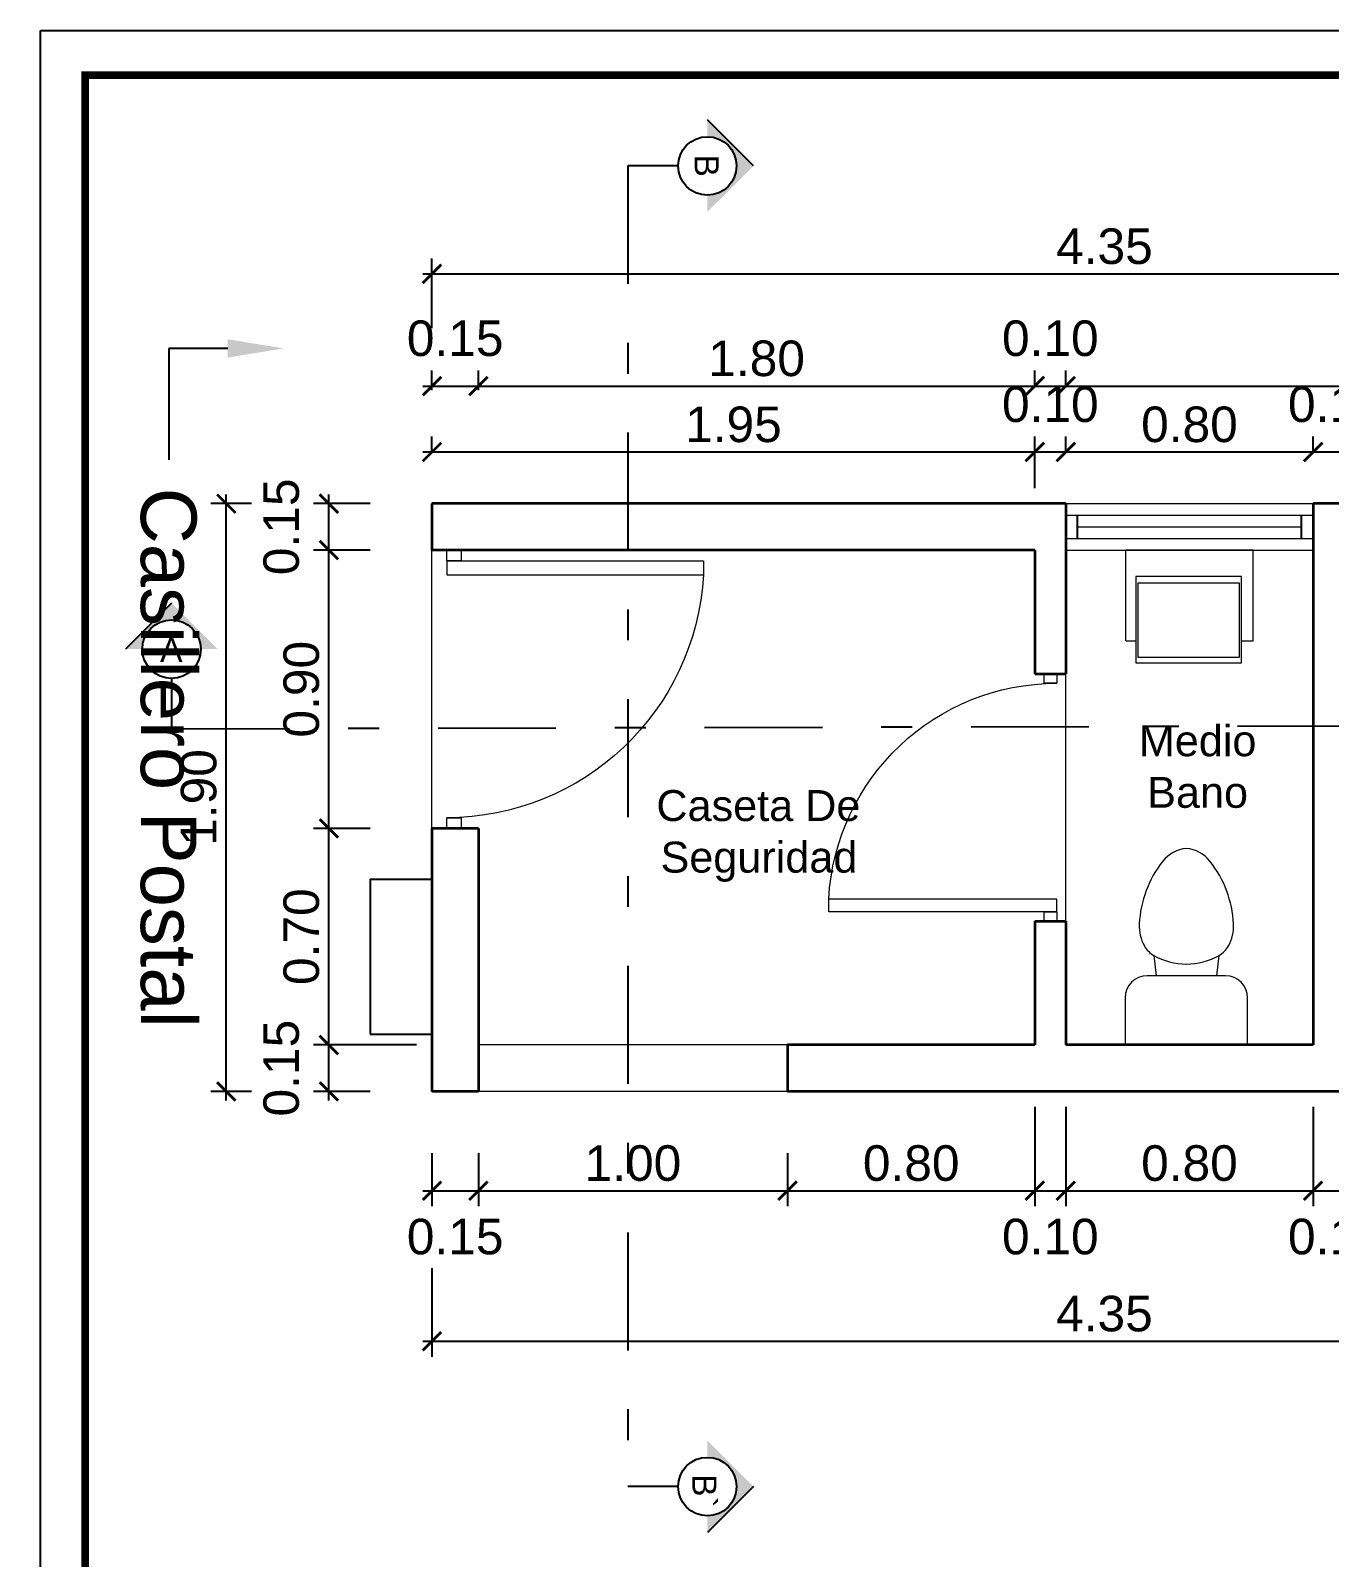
# Model space of a CAD drawing. Header units: feet. Extents: x -417 to 46, y -646 to -218.
# Drawn here: x -112.005 to -107.803, y -636.702 to -631.766 of the extents above; entities that cross this region are included whole.
import ezdxf
from ezdxf import colors
from ezdxf.entities.mleader import LeaderData, LeaderLine
from ezdxf.math import Vec2, Vec3

# ---------------------------------------------------------------- set-up
doc = ezdxf.new("R2010")
doc.units = ezdxf.units.FT
doc.header["$MEASUREMENT"] = 0
doc.linetypes.add('DASHDOT', pattern=[25.4, 12.7, -6.35, 0, -6.35])
for name, color, linetype, lineweight in [('A-DOOR', 8, 'Continuous', 9), ('A-WALL', 4, 'Continuous', 25), ('DIM-COTAS', 1, 'Continuous', 5), ('I-FURN', 2, 'Continuous', 0), ('MB', 2, 'Continuous', 20), ('P-SANR-FIXT', 2, 'Continuous', 9), ('pisos', 8, 'Continuous', 9), ('TXT', 2, 'Continuous', 9)]:
    doc.layers.add(name, color=color, linetype=linetype, lineweight=lineweight)
for name, color, linetype in [('ACCESORIOS', 3, 'Continuous'), ('DIM', 10, 'Continuous'), ('GRDUTIY', 5, 'Continuous'), ('MARCO', 7, 'Continuous'), ('PERT-VENT', 2, 'Continuous'), ('TEXXT', 8, 'Continuous')]:
    doc.layers.add(name, color=color, linetype=linetype)
doc.styles.add('DAMIAN', font='arial.ttf', dxfattribs={"height": 0.12})
doc.styles.get("Standard").update_dxf_attribs({"font": 'arial.ttf', "height": 0.115})
doc.dimstyles.new('KEILY', dxfattribs={"dimtxt": 0.115, "dimasz": 0.06, "dimexe": 0.05, "dimexo": 0.2, "dimgap": 0.03, "dimtad": 1, "dimzin": 1, "dimdsep": 46, "dimtxsty": 'Standard', "dimblk": 'ARCHTICK', "dimcen": 2.5, "dimdle": 0.03, "dimclrd": 256, "dimclre": 256, "dimclrt": 7, "dimadec": 0, "dimazin": 0, "dimtfac": 1, "dimtmove": 2, "dimatfit": 3, "dimfxl": 0.2, "dimfxlon": 1, "dimtolj": 1, "dimtzin": 1, "dimarcsym": 0})

# ---------------------------------------------------------------- blocks, each defined once
blk = doc.blocks.new('bath_sink_6127 - bath_sink_6127-V2-Nivel 1')
at = {"layer": 'I-FURN'}
for p, q in [((0.2933, 0.2974), (-0.1268, 0.2974)), ((-0.1268, 0.2974), (-0.1268, -0.29)), ((0.2933, 0.2442), (0.2933, 0.2974)), ((0.3949, 0.2442), (-0.0052, 0.2442)), ((-0.0052, 0.2442), (-0.0052, -0.2448)), ((0.0254, -0.2336), (0.0254, 0.233)), ((0.0254, 0.233), (0.3695, 0.233)), ((0.3695, 0.233), (0.3695, -0.2336)), ((0.3949, -0.2448), (0.3949, 0.2442)), ((-0.0052, -0.2448), (0.3949, -0.2448)), ((0.3695, -0.2336), (0.0254, -0.2336)), ((0.2933, -0.29), (0.2933, -0.2448)), ((0.2933, -0.29), (-0.1268, -0.29))]:
    blk.add_line(p, q, dxfattribs=at)
blk = doc.blocks.new('Toilet_-_Tank_-_3D_4840 - 17_ High_ Seat Not Visible-536545-Nivel 1')
at = {"layer": 'P-SANR-FIXT'}
for p, q in [((0.2476, 0.4889), (-0.2476, 0.4889)), ((-0.2476, 0.4889), (-0.2476, 0.2984)), ((0.2476, 0.2984), (0.2476, 0.4889)), ((-0.1587, 0.2096), (-0.1228, 0.2096)), ((-0.1228, 0.2096), (-0.1323, 0.127)), ((-0.1228, 0.2096), (0.1228, 0.2096)), ((0.1323, 0.127), (0.1228, 0.2096)), ((0.1228, 0.2096), (0.1588, 0.2096))]:
    blk.add_line(p, q, dxfattribs=at)
for centre, radius, start, end in [((-0.1587, 0.2984), 0.0889, 180, 270), ((0.1588, 0.2984), 0.0889, 270, 360), ((-0.0827, 0.0408), 0.0995, 119.89806, 151.05961), ((0.0005, -0.104), 0.2664, 90.10194, 119.89806), ((-0.0005, -0.104), 0.2664, 60.10194, 89.89806), ((0.0827, 0.0408), 0.0995, 28.94039, 60.10194), ((-0.0233, 0.0079), 0.1674, 151.05961, 182.70905), ((0.0233, 0.0079), 0.1674, 357.29095, 28.94039), ((0.2505, 0.0209), 0.4415, 182.70905, 218.50584), ((-0.2505, 0.0209), 0.4415, 321.49416, 357.29095), ((0.0113, -0.1694), 0.1359, 218.50584, 265.21903), ((-0.0113, -0.1694), 0.1359, 274.78097, 321.49416)]:
    blk.add_arc(centre, radius, start, end, dxfattribs=at)
blk = doc.blocks.new('A$C1B2B4060')
at = {"layer": 'PERT-VENT', "lineweight": 15}
for p, q in [((0, 0.15), (0.8, 0.15)), ((0, 0.1125), (0.8, 0.1125)), ((0.0375, 0.075), (0.7625, 0.075)), ((0, 0.0375), (0.8, 0.0375)), ((0, 0), (0.8, 0))]:
    blk.add_line(p, q, dxfattribs=at)
at = {"layer": 'PERT-VENT'}
for p, q in [((0.0375, 0.0375), (0.0375, 0.1125)), ((0.7625, 0.0375), (0.7625, 0.1125))]:
    blk.add_line(p, q, dxfattribs=at)
blk = doc.blocks.new('A$C42526EE7')
at = {"layer": 'A-DOOR', "lineweight": 18}
for p, q in [((0.9031, 0.9158, 224.5603), (0.9031, 1.8302, 224.5603)), ((0.9539, 1.8302, 224.5603), (0.9031, 1.8302, 224.5603)), ((0.9539, 0.9158, 224.5603), (0.9539, 1.8302, 224.5603)), ((0.0381, 0.9666, 224.5603), (0, 0.9666, 224.5603)), ((0, 0.9666, 224.5603), (0, 0.9158, 224.5603)), ((0.0381, 0.9158, 224.5603), (0.0381, 0.9666, 224.5603)), ((0.992, 0.9666, 224.5603), (0.9539, 0.9666, 224.5603)), ((0.9539, 0.9666, 224.5603), (0.9539, 0.9158, 224.5603)), ((0.992, 0.9158, 224.5603), (0.992, 0.9666, 224.5603)), ((0, 0.9158, 224.5603), (0.0381, 0.9158, 224.5603)), ((0.9539, 0.9158, 224.5603), (0.9031, 0.9158, 224.5603)), ((0.9539, 0.9158, 224.5603), (0.992, 0.9158, 224.5603))]:
    blk.add_line(p, q, dxfattribs=at)
at = {"layer": 'A-DOOR'}
blk.add_arc((0.9539, 0.9158, 224.5603), 0.9158, 93.1798, 180, dxfattribs=at)
blk = doc.blocks.new('_ArchTick')
at = {"layer": 'DIM-COTAS', "color": 0, "const_width": 0.15}
blk.add_lwpolyline([(-0.5, -0.5), (0.5, 0.5)], dxfattribs=at)
blk = doc.blocks.new('*D3183')
at = {"layer": 'Defpoints', "color": 0, "transparency": 16777216}
for p in [(-111.0395, -635.0452), (-110.556, -635.0452), (-110.706, -635.1952)]:
    blk.add_point(p, dxfattribs=at)
at = {"layer": 'DIM', "lineweight": -2, "transparency": 16777216}
for p, q in [((-110.756, -635.0452), (-111.0895, -635.0452)), ((-111.0395, -635.2252), (-111.0395, -635.0152)), ((-110.906, -635.1952), (-111.0895, -635.1952))]:
    blk.add_line(p, q, dxfattribs=at)
at = {"layer": 'DIM', "lineweight": -2, "transparency": 16777216, "xscale": 0.06, "yscale": 0.06, "zscale": 0.06}
for p, rotation in [((-111.0395, -635.0452), 90), ((-111.0395, -635.1952), 270)]:
    blk.add_blockref('_ArchTick', p, dxfattribs=dict(at, rotation=rotation))
at = {"layer": 'DIM', "color": 7, "transparency": 16777216, "insert": (-111.1932, -635.1202), "char_height": 0.115, "attachment_point": 5, "rotation": 90}
blk.add_mtext('\\A1;0.15', dxfattribs=at)
blk = doc.blocks.new('*D3184')
at = {"layer": 'Defpoints', "color": 0, "transparency": 16777216}
for p in [(-111.0395, -634.3452), (-110.706, -634.3452), (-110.556, -635.0452)]:
    blk.add_point(p, dxfattribs=at)
at = {"layer": 'DIM', "lineweight": -2, "transparency": 16777216}
for p, q in [((-110.906, -634.3452), (-111.0895, -634.3452)), ((-111.0395, -635.0752), (-111.0395, -634.3152)), ((-110.756, -635.0452), (-111.0895, -635.0452))]:
    blk.add_line(p, q, dxfattribs=at)
at = {"layer": 'DIM', "lineweight": -2, "transparency": 16777216, "xscale": 0.06, "yscale": 0.06, "zscale": 0.06}
for p, rotation in [((-111.0395, -634.3452), 90), ((-111.0395, -635.0452), 270)]:
    blk.add_blockref('_ArchTick', p, dxfattribs=dict(at, rotation=rotation))
at = {"layer": 'DIM', "color": 7, "transparency": 16777216, "insert": (-111.1282, -634.6952), "char_height": 0.115, "attachment_point": 5, "rotation": 90}
blk.add_mtext('\\A1;0.70', dxfattribs=at)
blk = doc.blocks.new('*D3185')
at = {"layer": 'Defpoints', "color": 0, "transparency": 16777216}
for p in [(-111.0395, -633.4452), (-110.706, -633.4452), (-110.706, -634.3452)]:
    blk.add_point(p, dxfattribs=at)
at = {"layer": 'DIM', "lineweight": -2, "transparency": 16777216}
for p, q in [((-111.0395, -634.3752), (-111.0395, -633.4152)), ((-110.906, -633.4452), (-111.0895, -633.4452)), ((-110.906, -634.3452), (-111.0895, -634.3452))]:
    blk.add_line(p, q, dxfattribs=at)
at = {"layer": 'DIM', "lineweight": -2, "transparency": 16777216, "xscale": 0.06, "yscale": 0.06, "zscale": 0.06}
for p, rotation in [((-111.0395, -633.4452), 90), ((-111.0395, -634.3452), 270)]:
    blk.add_blockref('_ArchTick', p, dxfattribs=dict(at, rotation=rotation))
at = {"layer": 'DIM', "color": 7, "transparency": 16777216, "insert": (-111.1282, -633.8952), "char_height": 0.115, "attachment_point": 5, "rotation": 90}
blk.add_mtext('\\A1;0.90', dxfattribs=at)
blk = doc.blocks.new('*D3186')
at = {"layer": 'Defpoints', "color": 0, "transparency": 16777216}
for p in [(-111.0395, -633.2952), (-110.706, -633.2952), (-110.706, -633.4452)]:
    blk.add_point(p, dxfattribs=at)
at = {"layer": 'DIM', "lineweight": -2, "transparency": 16777216}
for p, q in [((-111.0395, -633.4752), (-111.0395, -633.2652)), ((-110.906, -633.2952), (-111.0895, -633.2952)), ((-110.906, -633.4452), (-111.0895, -633.4452))]:
    blk.add_line(p, q, dxfattribs=at)
at = {"layer": 'DIM', "lineweight": -2, "transparency": 16777216, "xscale": 0.06, "yscale": 0.06, "zscale": 0.06}
for p, rotation in [((-111.0395, -633.2952), 90), ((-111.0395, -633.4452), 270)]:
    blk.add_blockref('_ArchTick', p, dxfattribs=dict(at, rotation=rotation))
at = {"layer": 'DIM', "color": 7, "transparency": 16777216, "insert": (-111.1932, -633.3702), "char_height": 0.115, "attachment_point": 5, "rotation": 90}
blk.add_mtext('\\A1;0.15', dxfattribs=at)
blk = doc.blocks.new('*D3187')
at = {"layer": 'Defpoints', "color": 0, "transparency": 16777216}
for p in [(-110.706, -635.1952), (-110.556, -635.1952), (-110.556, -635.5165)]:
    blk.add_point(p, dxfattribs=at)
at = {"layer": 'DIM', "lineweight": -2, "transparency": 16777216}
for p, q in [((-110.706, -635.3952), (-110.706, -635.5665)), ((-110.556, -635.3952), (-110.556, -635.5665)), ((-110.736, -635.5165), (-110.526, -635.5165))]:
    blk.add_line(p, q, dxfattribs=at)
at = {"layer": 'DIM', "lineweight": -2, "transparency": 16777216, "xscale": 0.06, "yscale": 0.06, "zscale": 0.06, "rotation": 180}
blk.add_blockref('_ArchTick', (-110.706, -635.5165), dxfattribs=at)
at = {"layer": 'DIM', "lineweight": -2, "transparency": 16777216, "xscale": 0.06, "yscale": 0.06, "zscale": 0.06}
blk.add_blockref('_ArchTick', (-110.556, -635.5165), dxfattribs=at)
at = {"layer": 'DIM', "color": 7, "transparency": 16777216, "insert": (-110.631, -635.6654), "char_height": 0.115, "attachment_point": 5}
blk.add_mtext('\\A1;0.15', dxfattribs=at)
blk = doc.blocks.new('*D3188')
at = {"layer": 'Defpoints', "color": 0, "transparency": 16777216}
for p in [(-110.556, -635.1952), (-109.556, -635.1952), (-109.556, -635.5165)]:
    blk.add_point(p, dxfattribs=at)
at = {"layer": 'DIM', "lineweight": -2, "transparency": 16777216}
for p, q in [((-110.556, -635.3952), (-110.556, -635.5665)), ((-109.556, -635.3952), (-109.556, -635.5665)), ((-110.586, -635.5165), (-109.526, -635.5165))]:
    blk.add_line(p, q, dxfattribs=at)
at = {"layer": 'DIM', "lineweight": -2, "transparency": 16777216, "xscale": 0.06, "yscale": 0.06, "zscale": 0.06, "rotation": 180}
blk.add_blockref('_ArchTick', (-110.556, -635.5165), dxfattribs=at)
at = {"layer": 'DIM', "lineweight": -2, "transparency": 16777216, "xscale": 0.06, "yscale": 0.06, "zscale": 0.06}
blk.add_blockref('_ArchTick', (-109.556, -635.5165), dxfattribs=at)
at = {"layer": 'DIM', "color": 7, "transparency": 16777216, "insert": (-110.056, -635.4278), "char_height": 0.115, "attachment_point": 5}
blk.add_mtext('\\A1;1.00', dxfattribs=at)
blk = doc.blocks.new('*D3189')
at = {"layer": 'Defpoints', "color": 0, "transparency": 16777216}
for p in [(-108.756, -635.0452), (-109.556, -635.1952), (-108.756, -635.5165)]:
    blk.add_point(p, dxfattribs=at)
at = {"layer": 'DIM', "lineweight": -2, "transparency": 16777216}
for p, q in [((-108.756, -635.2452), (-108.756, -635.5665)), ((-109.556, -635.3952), (-109.556, -635.5665)), ((-109.586, -635.5165), (-108.726, -635.5165))]:
    blk.add_line(p, q, dxfattribs=at)
at = {"layer": 'DIM', "lineweight": -2, "transparency": 16777216, "xscale": 0.06, "yscale": 0.06, "zscale": 0.06, "rotation": 180}
blk.add_blockref('_ArchTick', (-109.556, -635.5165), dxfattribs=at)
at = {"layer": 'DIM', "lineweight": -2, "transparency": 16777216, "xscale": 0.06, "yscale": 0.06, "zscale": 0.06}
blk.add_blockref('_ArchTick', (-108.756, -635.5165), dxfattribs=at)
at = {"layer": 'DIM', "color": 7, "transparency": 16777216, "insert": (-109.156, -635.4278), "char_height": 0.115, "attachment_point": 5}
blk.add_mtext('\\A1;0.80', dxfattribs=at)
blk = doc.blocks.new('*D3190')
at = {"layer": 'Defpoints', "color": 0, "transparency": 16777216}
for p in [(-108.756, -635.0452), (-108.656, -635.0452), (-108.656, -635.5165)]:
    blk.add_point(p, dxfattribs=at)
at = {"layer": 'DIM', "lineweight": -2, "transparency": 16777216}
for p, q in [((-108.756, -635.2452), (-108.756, -635.5665)), ((-108.656, -635.2452), (-108.656, -635.5665)), ((-108.786, -635.5165), (-108.626, -635.5165))]:
    blk.add_line(p, q, dxfattribs=at)
at = {"layer": 'DIM', "lineweight": -2, "transparency": 16777216, "xscale": 0.06, "yscale": 0.06, "zscale": 0.06, "rotation": 180}
blk.add_blockref('_ArchTick', (-108.756, -635.5165), dxfattribs=at)
at = {"layer": 'DIM', "lineweight": -2, "transparency": 16777216, "xscale": 0.06, "yscale": 0.06, "zscale": 0.06}
blk.add_blockref('_ArchTick', (-108.656, -635.5165), dxfattribs=at)
at = {"layer": 'DIM', "color": 7, "transparency": 16777216, "insert": (-108.706, -635.6654), "char_height": 0.115, "attachment_point": 5}
blk.add_mtext('\\A1;0.10', dxfattribs=at)
blk = doc.blocks.new('*D3191')
at = {"layer": 'Defpoints', "color": 0, "transparency": 16777216}
for p in [(-108.656, -635.0452), (-107.856, -635.0452), (-107.856, -635.5165)]:
    blk.add_point(p, dxfattribs=at)
at = {"layer": 'DIM', "lineweight": -2, "transparency": 16777216}
for p, q in [((-108.656, -635.2452), (-108.656, -635.5665)), ((-107.856, -635.2452), (-107.856, -635.5665)), ((-108.686, -635.5165), (-107.826, -635.5165))]:
    blk.add_line(p, q, dxfattribs=at)
at = {"layer": 'DIM', "lineweight": -2, "transparency": 16777216, "xscale": 0.06, "yscale": 0.06, "zscale": 0.06, "rotation": 180}
blk.add_blockref('_ArchTick', (-108.656, -635.5165), dxfattribs=at)
at = {"layer": 'DIM', "lineweight": -2, "transparency": 16777216, "xscale": 0.06, "yscale": 0.06, "zscale": 0.06}
blk.add_blockref('_ArchTick', (-107.856, -635.5165), dxfattribs=at)
at = {"layer": 'DIM', "color": 7, "transparency": 16777216, "insert": (-108.256, -635.4278), "char_height": 0.115, "attachment_point": 5}
blk.add_mtext('\\A1;0.80', dxfattribs=at)
blk = doc.blocks.new('*D3192')
at = {"layer": 'Defpoints', "color": 0, "transparency": 16777216}
for p in [(-107.856, -635.0452), (-107.706, -635.0452), (-107.706, -635.5165)]:
    blk.add_point(p, dxfattribs=at)
at = {"layer": 'DIM', "lineweight": -2, "transparency": 16777216}
for p, q in [((-107.856, -635.2452), (-107.856, -635.5665)), ((-107.706, -635.2452), (-107.706, -635.5665)), ((-107.886, -635.5165), (-107.676, -635.5165))]:
    blk.add_line(p, q, dxfattribs=at)
at = {"layer": 'DIM', "lineweight": -2, "transparency": 16777216, "xscale": 0.06, "yscale": 0.06, "zscale": 0.06, "rotation": 180}
blk.add_blockref('_ArchTick', (-107.856, -635.5165), dxfattribs=at)
at = {"layer": 'DIM', "lineweight": -2, "transparency": 16777216, "xscale": 0.06, "yscale": 0.06, "zscale": 0.06}
blk.add_blockref('_ArchTick', (-107.706, -635.5165), dxfattribs=at)
at = {"layer": 'DIM', "color": 7, "transparency": 16777216, "insert": (-107.781, -635.6654), "char_height": 0.115, "attachment_point": 5}
blk.add_mtext('\\A1;0.15', dxfattribs=at)
blk = doc.blocks.new('*D3195')
at = {"layer": 'Defpoints', "color": 0, "transparency": 16777216}
for p in [(-110.706, -635.5665), (-106.356, -635.5665), (-106.356, -636.0032)]:
    blk.add_point(p, dxfattribs=at)
at = {"layer": 'DIM', "lineweight": -2, "transparency": 16777216}
for p, q in [((-110.706, -635.7665), (-110.706, -636.0532)), ((-106.356, -635.7665), (-106.356, -636.0532)), ((-110.736, -636.0032), (-106.326, -636.0032))]:
    blk.add_line(p, q, dxfattribs=at)
at = {"layer": 'DIM', "lineweight": -2, "transparency": 16777216, "xscale": 0.06, "yscale": 0.06, "zscale": 0.06, "rotation": 180}
blk.add_blockref('_ArchTick', (-110.706, -636.0032), dxfattribs=at)
at = {"layer": 'DIM', "lineweight": -2, "transparency": 16777216, "xscale": 0.06, "yscale": 0.06, "zscale": 0.06}
blk.add_blockref('_ArchTick', (-106.356, -636.0032), dxfattribs=at)
at = {"layer": 'DIM', "color": 7, "transparency": 16777216, "insert": (-108.531, -635.9144), "char_height": 0.115, "attachment_point": 5}
blk.add_mtext('\\A1;4.35', dxfattribs=at)
blk = doc.blocks.new('*D3196')
at = {"layer": 'Defpoints', "color": 0, "transparency": 16777216}
for p in [(-111.3714, -633.2952), (-111.0895, -633.2952), (-111.0895, -635.1952)]:
    blk.add_point(p, dxfattribs=at)
at = {"layer": 'DIM', "lineweight": -2, "transparency": 16777216}
for p, q in [((-111.3714, -635.2252), (-111.3714, -633.2652)), ((-111.2895, -633.2952), (-111.4214, -633.2952)), ((-111.2895, -635.1952), (-111.4214, -635.1952))]:
    blk.add_line(p, q, dxfattribs=at)
at = {"layer": 'DIM', "lineweight": -2, "transparency": 16777216, "xscale": 0.06, "yscale": 0.06, "zscale": 0.06}
for p, rotation in [((-111.3714, -633.2952), 90), ((-111.3714, -635.1952), 270)]:
    blk.add_blockref('_ArchTick', p, dxfattribs=dict(at, rotation=rotation))
at = {"layer": 'DIM', "color": 7, "transparency": 16777216, "insert": (-111.4601, -634.2452), "char_height": 0.115, "attachment_point": 5, "rotation": 90}
blk.add_mtext('\\A1;1.90', dxfattribs=at)
blk = doc.blocks.new('*D3197')
at = {"layer": 'Defpoints', "color": 0, "transparency": 16777216}
for p in [(-108.756, -633.1283), (-110.706, -633.2952), (-108.756, -633.4452)]:
    blk.add_point(p, dxfattribs=at)
at = {"layer": 'DIM', "lineweight": -2, "transparency": 16777216}
for p, q in [((-110.706, -633.1283), (-110.706, -633.0783)), ((-108.756, -633.2452), (-108.756, -633.0783)), ((-110.736, -633.1283), (-108.726, -633.1283))]:
    blk.add_line(p, q, dxfattribs=at)
at = {"layer": 'DIM', "lineweight": -2, "transparency": 16777216, "xscale": 0.06, "yscale": 0.06, "zscale": 0.06, "rotation": 180}
blk.add_blockref('_ArchTick', (-110.706, -633.1283), dxfattribs=at)
at = {"layer": 'DIM', "lineweight": -2, "transparency": 16777216, "xscale": 0.06, "yscale": 0.06, "zscale": 0.06}
blk.add_blockref('_ArchTick', (-108.756, -633.1283), dxfattribs=at)
at = {"layer": 'DIM', "color": 7, "transparency": 16777216, "insert": (-109.731, -633.0396), "char_height": 0.115, "attachment_point": 5}
blk.add_mtext('\\A1;1.95', dxfattribs=at)
blk = doc.blocks.new('*D3198')
at = {"layer": 'Defpoints', "color": 0, "transparency": 16777216}
for p in [(-108.656, -633.1283), (-108.656, -633.2952), (-108.756, -633.4452)]:
    blk.add_point(p, dxfattribs=at)
at = {"layer": 'DIM', "lineweight": -2, "transparency": 16777216}
for p, q in [((-108.756, -633.2452), (-108.756, -633.0783)), ((-108.656, -633.1283), (-108.656, -633.0783)), ((-108.786, -633.1283), (-108.626, -633.1283))]:
    blk.add_line(p, q, dxfattribs=at)
at = {"layer": 'DIM', "lineweight": -2, "transparency": 16777216, "xscale": 0.06, "yscale": 0.06, "zscale": 0.06, "rotation": 180}
blk.add_blockref('_ArchTick', (-108.756, -633.1283), dxfattribs=at)
at = {"layer": 'DIM', "lineweight": -2, "transparency": 16777216, "xscale": 0.06, "yscale": 0.06, "zscale": 0.06}
blk.add_blockref('_ArchTick', (-108.656, -633.1283), dxfattribs=at)
at = {"layer": 'DIM', "color": 7, "transparency": 16777216, "insert": (-108.706, -632.9746), "char_height": 0.115, "attachment_point": 5}
blk.add_mtext('\\A1;0.10', dxfattribs=at)
blk = doc.blocks.new('*D3199')
at = {"layer": 'Defpoints', "color": 0, "transparency": 16777216}
for p in [(-107.856, -633.1283), (-108.656, -633.2952), (-107.856, -633.2952)]:
    blk.add_point(p, dxfattribs=at)
at = {"layer": 'DIM', "lineweight": -2, "transparency": 16777216}
for p, q in [((-108.656, -633.1283), (-108.656, -633.0783)), ((-107.856, -633.1283), (-107.856, -633.0783)), ((-108.686, -633.1283), (-107.826, -633.1283))]:
    blk.add_line(p, q, dxfattribs=at)
at = {"layer": 'DIM', "lineweight": -2, "transparency": 16777216, "xscale": 0.06, "yscale": 0.06, "zscale": 0.06, "rotation": 180}
blk.add_blockref('_ArchTick', (-108.656, -633.1283), dxfattribs=at)
at = {"layer": 'DIM', "lineweight": -2, "transparency": 16777216, "xscale": 0.06, "yscale": 0.06, "zscale": 0.06}
blk.add_blockref('_ArchTick', (-107.856, -633.1283), dxfattribs=at)
at = {"layer": 'DIM', "color": 7, "transparency": 16777216, "insert": (-108.256, -633.0396), "char_height": 0.115, "attachment_point": 5}
blk.add_mtext('\\A1;0.80', dxfattribs=at)
blk = doc.blocks.new('*D3200')
at = {"layer": 'Defpoints', "color": 0, "transparency": 16777216}
for p in [(-107.706, -633.1283), (-107.856, -633.2952), (-107.706, -633.4452)]:
    blk.add_point(p, dxfattribs=at)
at = {"layer": 'DIM', "lineweight": -2, "transparency": 16777216}
for p, q in [((-107.856, -633.1283), (-107.856, -633.0783)), ((-107.706, -633.2452), (-107.706, -633.0783)), ((-107.886, -633.1283), (-107.676, -633.1283))]:
    blk.add_line(p, q, dxfattribs=at)
at = {"layer": 'DIM', "lineweight": -2, "transparency": 16777216, "xscale": 0.06, "yscale": 0.06, "zscale": 0.06, "rotation": 180}
blk.add_blockref('_ArchTick', (-107.856, -633.1283), dxfattribs=at)
at = {"layer": 'DIM', "lineweight": -2, "transparency": 16777216, "xscale": 0.06, "yscale": 0.06, "zscale": 0.06}
blk.add_blockref('_ArchTick', (-107.706, -633.1283), dxfattribs=at)
at = {"layer": 'DIM', "color": 7, "transparency": 16777216, "insert": (-107.781, -632.9746), "char_height": 0.115, "attachment_point": 5}
blk.add_mtext('\\A1;0.15', dxfattribs=at)
blk = doc.blocks.new('*D3204')
at = {"layer": 'Defpoints', "color": 0, "transparency": 16777216}
for p in [(-110.556, -632.9151), (-110.706, -633.1283), (-110.556, -633.1283)]:
    blk.add_point(p, dxfattribs=at)
at = {"layer": 'DIM', "lineweight": -2, "transparency": 16777216}
for p, q in [((-110.706, -632.9283), (-110.706, -632.8651)), ((-110.556, -632.9283), (-110.556, -632.8651)), ((-110.736, -632.9151), (-110.526, -632.9151))]:
    blk.add_line(p, q, dxfattribs=at)
at = {"layer": 'DIM', "lineweight": -2, "transparency": 16777216, "xscale": 0.06, "yscale": 0.06, "zscale": 0.06, "rotation": 180}
blk.add_blockref('_ArchTick', (-110.706, -632.9151), dxfattribs=at)
at = {"layer": 'DIM', "lineweight": -2, "transparency": 16777216, "xscale": 0.06, "yscale": 0.06, "zscale": 0.06}
blk.add_blockref('_ArchTick', (-110.556, -632.9151), dxfattribs=at)
at = {"layer": 'DIM', "color": 7, "transparency": 16777216, "insert": (-110.631, -632.7613), "char_height": 0.115, "attachment_point": 5}
blk.add_mtext('\\A1;0.15', dxfattribs=at)
blk = doc.blocks.new('*D3205')
at = {"layer": 'Defpoints', "color": 0, "transparency": 16777216}
for p in [(-108.756, -632.9151), (-108.756, -633.0783), (-110.556, -633.1283)]:
    blk.add_point(p, dxfattribs=at)
at = {"layer": 'DIM', "lineweight": -2, "transparency": 16777216}
for p, q in [((-110.556, -632.9283), (-110.556, -632.8651)), ((-108.756, -632.9151), (-108.756, -632.8651)), ((-110.586, -632.9151), (-108.726, -632.9151))]:
    blk.add_line(p, q, dxfattribs=at)
at = {"layer": 'DIM', "lineweight": -2, "transparency": 16777216, "xscale": 0.06, "yscale": 0.06, "zscale": 0.06, "rotation": 180}
blk.add_blockref('_ArchTick', (-110.556, -632.9151), dxfattribs=at)
at = {"layer": 'DIM', "lineweight": -2, "transparency": 16777216, "xscale": 0.06, "yscale": 0.06, "zscale": 0.06}
blk.add_blockref('_ArchTick', (-108.756, -632.9151), dxfattribs=at)
at = {"layer": 'DIM', "color": 7, "transparency": 16777216, "insert": (-109.656, -632.8263), "char_height": 0.115, "attachment_point": 5}
blk.add_mtext('\\A1;1.80', dxfattribs=at)
blk = doc.blocks.new('*D3206')
at = {"layer": 'Defpoints', "color": 0, "transparency": 16777216}
for p in [(-108.656, -632.9151), (-108.756, -633.0783), (-108.656, -633.0783)]:
    blk.add_point(p, dxfattribs=at)
at = {"layer": 'DIM', "lineweight": -2, "transparency": 16777216}
for p, q in [((-108.756, -632.9151), (-108.756, -632.8651)), ((-108.656, -632.9151), (-108.656, -632.8651)), ((-108.786, -632.9151), (-108.626, -632.9151))]:
    blk.add_line(p, q, dxfattribs=at)
at = {"layer": 'DIM', "lineweight": -2, "transparency": 16777216, "xscale": 0.06, "yscale": 0.06, "zscale": 0.06, "rotation": 180}
blk.add_blockref('_ArchTick', (-108.756, -632.9151), dxfattribs=at)
at = {"layer": 'DIM', "lineweight": -2, "transparency": 16777216, "xscale": 0.06, "yscale": 0.06, "zscale": 0.06}
blk.add_blockref('_ArchTick', (-108.656, -632.9151), dxfattribs=at)
at = {"layer": 'DIM', "color": 7, "transparency": 16777216, "insert": (-108.706, -632.7613), "char_height": 0.115, "attachment_point": 5}
blk.add_mtext('\\A1;0.10', dxfattribs=at)
blk = doc.blocks.new('*D3207')
at = {"layer": 'Defpoints', "color": 0, "transparency": 16777216}
for p in [(-106.506, -632.9151), (-108.656, -633.0783), (-106.506, -633.1283)]:
    blk.add_point(p, dxfattribs=at)
at = {"layer": 'DIM', "lineweight": -2, "transparency": 16777216}
for p, q in [((-108.656, -632.9151), (-108.656, -632.8651)), ((-106.506, -632.9283), (-106.506, -632.8651)), ((-108.686, -632.9151), (-106.476, -632.9151))]:
    blk.add_line(p, q, dxfattribs=at)
at = {"layer": 'DIM', "lineweight": -2, "transparency": 16777216, "xscale": 0.06, "yscale": 0.06, "zscale": 0.06, "rotation": 180}
blk.add_blockref('_ArchTick', (-108.656, -632.9151), dxfattribs=at)
at = {"layer": 'DIM', "lineweight": -2, "transparency": 16777216, "xscale": 0.06, "yscale": 0.06, "zscale": 0.06}
blk.add_blockref('_ArchTick', (-106.506, -632.9151), dxfattribs=at)
at = {"layer": 'DIM', "color": 7, "transparency": 16777216, "insert": (-107.581, -632.8263), "char_height": 0.115, "attachment_point": 5}
blk.add_mtext('\\A1;2.15', dxfattribs=at)
blk = doc.blocks.new('*D3209')
at = {"layer": 'Defpoints', "color": 0, "transparency": 16777216}
for p in [(-106.356, -632.5524), (-110.706, -632.9283), (-106.356, -632.9283)]:
    blk.add_point(p, dxfattribs=at)
at = {"layer": 'DIM', "lineweight": -2, "transparency": 16777216}
for p, q in [((-110.706, -632.7283), (-110.706, -632.5024)), ((-106.356, -632.7283), (-106.356, -632.5024)), ((-110.736, -632.5524), (-106.326, -632.5524))]:
    blk.add_line(p, q, dxfattribs=at)
at = {"layer": 'DIM', "lineweight": -2, "transparency": 16777216, "xscale": 0.06, "yscale": 0.06, "zscale": 0.06, "rotation": 180}
blk.add_blockref('_ArchTick', (-110.706, -632.5524), dxfattribs=at)
at = {"layer": 'DIM', "lineweight": -2, "transparency": 16777216, "xscale": 0.06, "yscale": 0.06, "zscale": 0.06}
blk.add_blockref('_ArchTick', (-106.356, -632.5524), dxfattribs=at)
at = {"layer": 'DIM', "color": 7, "transparency": 16777216, "insert": (-108.531, -632.4637), "char_height": 0.115, "attachment_point": 5}
blk.add_mtext('\\A1;4.35', dxfattribs=at)

msp = doc.modelspace()

# ---------------------------------------------------------------- hatches: boundary and pattern name
at = {"layer": 'GRDUTIY'}
h = msp.add_hatch(color=256, dxfattribs=at)
edge = h.paths.add_edge_path()
edge.add_line((-109.8154, -632.109), (-109.8154, -632.0548))
edge.add_line((-109.8154, -632.0548), (-109.6664, -632.2036))
edge.add_line((-109.6664, -632.2036), (-109.8154, -632.3524))
edge.add_line((-109.8154, -632.3524), (-109.8154, -632.2981))
edge.add_ellipse((-109.8154, -632.2036), major_axis=(0.0669, -0.0669), ratio=1, start_angle=-45, end_angle=135)
h = msp.add_hatch(color=256, dxfattribs=at)
edge = h.paths.add_edge_path()
edge.add_line((-111.6428, -633.7657), (-111.697, -633.7657))
edge.add_line((-111.697, -633.7657), (-111.5482, -633.6167))
edge.add_line((-111.5482, -633.6167), (-111.3994, -633.7657))
edge.add_line((-111.3994, -633.7657), (-111.4537, -633.7657))
edge.add_ellipse((-111.5482, -633.7657), major_axis=(0.0669, 0.0669), ratio=1, start_angle=-45, end_angle=135)
h = msp.add_hatch(color=256, dxfattribs=at)
edge = h.paths.add_edge_path()
edge.add_line((-109.8154, -636.3784), (-109.8154, -636.3242))
edge.add_line((-109.8154, -636.3242), (-109.6664, -636.473))
edge.add_line((-109.6664, -636.473), (-109.8154, -636.6218))
edge.add_line((-109.8154, -636.6218), (-109.8154, -636.5676))
edge.add_ellipse((-109.8154, -636.473), major_axis=(0.0669, -0.0669), ratio=1, start_angle=-45, end_angle=135)

# ---------------------------------------------------------------- linework, layer by layer
at = {"layer": 'A-WALL', "lineweight": 35}
for p, q in [((-108.656, -633.2952), (-110.706, -633.2952)), ((-110.706, -633.2952), (-110.706, -633.4452)), ((-108.656, -633.2952), (-108.656, -633.8452)), ((-107.556, -633.2952), (-107.856, -633.2952)), ((-107.856, -633.2952), (-107.856, -635.0452)), ((-108.756, -633.4452), (-110.706, -633.4452)), ((-108.756, -633.4452), (-108.756, -633.8452)), ((-108.756, -633.8452), (-108.656, -633.8452)), ((-110.556, -634.3452), (-110.706, -634.3452)), ((-110.706, -634.3452), (-110.706, -635.1952)), ((-110.556, -634.3452), (-110.556, -635.1952)), ((-108.756, -634.6452), (-108.756, -635.0452)), ((-108.756, -634.6452), (-108.656, -634.6452)), ((-108.656, -634.6452), (-108.656, -635.0452)), ((-109.556, -635.0452), (-109.556, -635.1952)), ((-108.756, -635.0452), (-109.556, -635.0452)), ((-107.856, -635.0452), (-108.656, -635.0452)), ((-110.556, -635.1952), (-110.706, -635.1952)), ((-106.356, -635.1952), (-109.556, -635.1952))]:
    msp.add_line(p, q, dxfattribs=at)
at = {"layer": 'ACCESORIOS'}
msp.add_lwpolyline([(-110.906, -635.0106), (-110.706, -635.0106), (-110.706, -634.5106), (-110.906, -634.5106)], close=True, dxfattribs=at)
at = {"layer": 'GRDUTIY'}
for p, q in [((-109.6664, -632.2036), (-109.8154, -632.0547)), ((-111.5482, -633.6167), (-111.697, -633.7657)), ((-109.6664, -636.473), (-109.8154, -636.6218))]:
    msp.add_line(p, q, dxfattribs=at)
at = {"layer": 'GRDUTIY', "color": 8, "linetype": 'DASHDOT'}
for p, q in [((-109.91, -632.2036), (-110.0725, -632.2036)), ((-111.5482, -633.8603), (-111.5482, -634.0228))]:
    msp.add_line(p, q, dxfattribs=at)
at = {"layer": 'GRDUTIY', "color": 8, "linetype": 'DASHDOT', "ltscale": 0.03}
for p, q in [((-110.0725, -632.2036), (-110.0725, -636.473)), ((-111.5482, -634.0228), (-105.3022, -634.0072))]:
    msp.add_line(p, q, dxfattribs=at)
at = {"layer": 'GRDUTIY', "color": 8, "linetype": 'DASHDOT', "ltscale": 0.05}
msp.add_line((-109.91, -636.473), (-110.0725, -636.473), dxfattribs=at)
at = {"layer": 'GRDUTIY', "color": 3}
for centre in [(-109.8154, -632.2036), (-111.5482, -633.7657), (-109.8154, -636.473)]:
    msp.add_circle(centre, 0.0946, dxfattribs=at)
at = {"layer": 'MARCO'}
msp.add_lwpolyline([(-111.9721, -631.7658), (-90.4936, -631.7658), (-90.4936, -645.7518), (-111.9721, -645.7518)], close=True, dxfattribs=at)
at = {"layer": 'MARCO', "const_width": 0.025}
msp.add_lwpolyline([(-92.8821, -631.9103), (-111.8276, -631.9103), (-111.8276, -645.6073), (-92.8821, -645.6073)], close=True, dxfattribs=at)
at = {"layer": 'MB', "lineweight": 15, "extrusion": (7.20097e-14, 1.51748e-14, -1)}
for p, q in [((-109.556, -635.0452), (-110.556, -635.0452)), ((-109.556, -635.1952), (-110.556, -635.1952))]:
    msp.add_line(p, q, dxfattribs=at)
at = {"layer": 'pisos'}
for p, q in [((-110.706, -634.3452), (-110.706, -633.4452)), ((-108.656, -634.6452), (-108.656, -633.8452))]:
    msp.add_line(p, q, dxfattribs=at)

# ---------------------------------------------------------------- block references
msp.add_blockref('A$C1B2B4060', (-108.656, -633.4452))
for p, xscale, yscale, zscale, rotation in [((-111.4885, -634.3452), -0.9072488969416099, 0.9072488969416099, 0.9072488969416687, 270.0000000000036), ((-107.9469, -633.8452, -181.0952), -0.8064434639481988, 0.8064434639481988, 0.8064434639481834, 90.00000000000304)]:
    msp.add_blockref('A$C42526EE7', p, dxfattribs=dict(xscale=xscale, yscale=yscale, zscale=zscale, rotation=rotation))
at = {"layer": 'I-FURN', "xscale": 0.7000000000000455, "yscale": 0.7000000000000455, "zscale": 0.7000000000000455, "rotation": 270.0000000000023}
msp.add_blockref('bath_sink_6127 - bath_sink_6127-V2-Nivel 1', (-108.2585, -633.5339), dxfattribs=at)
at = {"layer": 'P-SANR-FIXT', "xscale": 0.7999999999999972, "yscale": 0.7999999999999972, "zscale": 0.7999999999999972, "rotation": 180}
msp.add_blockref('Toilet_-_Tank_-_3D_4840 - 17_ High_ Seat Not Visible-536545-Nivel 1', (-108.2659, -634.654), dxfattribs=at)

# ---------------------------------------------------------------- texts
at = {"layer": 'TEXXT', "width": 1.20879, "attachment_point": 7, "rotation": 270, "style": 'DAMIAN'}
for s, insert, char_height in [('B', (-109.8564, -632.1663), 0.0779), ('B`', (-109.8638, -636.4325), 0.07792)]:
    msp.add_mtext(s, dxfattribs=dict(at, insert=insert, char_height=char_height))
at = {"layer": 'TEXXT', "insert": (-111.5855, -633.8067), "char_height": 0.0779, "width": 1.20879, "attachment_point": 7, "style": 'DAMIAN'}
msp.add_mtext('A', dxfattribs=at)
at = {"layer": 'TXT', "char_height": 0.1, "width": 1.347337, "attachment_point": 1}
for s, insert in [('\\pi0.4912;Medio \\P\\pi0.51825;Bano', (-108.911, -634.0118)), ('\\pi0.35003;Caseta De\\P\\pi0.3634;Seguridad', (-110.3303, -634.2213))]:
    msp.add_mtext(s, dxfattribs=dict(at, insert=insert))

# ---------------------------------------------------------------- dimensions: what is measured, and where the dimension line sits
at = {"layer": 'DIM'}
for base, p1, p2, picture, middle in [((-106.356, -632.5524), (-110.706, -632.9283), (-106.356, -632.9283), '*D3209', (-108.531, -632.4637)), ((-110.556, -632.9151), (-110.706, -633.1283), (-110.556, -633.1283), '*D3204', (-110.631, -632.7613)), ((-108.656, -632.9151), (-108.756, -633.0783), (-108.656, -633.0783), '*D3206', (-108.706, -632.7613)), ((-108.756, -632.9151), (-110.556, -633.1283), (-108.756, -633.0783), '*D3205', (-109.656, -632.8263)), ((-106.506, -632.9151), (-108.656, -633.0783), (-106.506, -633.1283), '*D3207', (-107.581, -632.8263)), ((-108.656, -633.1283), (-108.756, -633.4452), (-108.656, -633.2952), '*D3198', (-108.706, -632.9746)), ((-107.706, -633.1283), (-107.856, -633.2952), (-107.706, -633.4452), '*D3200', (-107.781, -632.9746)), ((-108.756, -633.1283), (-110.706, -633.2952), (-108.756, -633.4452), '*D3197', (-109.731, -633.0396)), ((-107.856, -633.1283), (-108.656, -633.2952), (-107.856, -633.2952), '*D3199', (-108.256, -633.0396)), ((-108.756, -635.5165), (-109.556, -635.1952), (-108.756, -635.0452), '*D3189', (-109.156, -635.4278)), ((-107.856, -635.5165), (-108.656, -635.0452), (-107.856, -635.0452), '*D3191', (-108.256, -635.4278)), ((-109.556, -635.5165), (-110.556, -635.1952), (-109.556, -635.1952), '*D3188', (-110.056, -635.4278)), ((-106.356, -636.0032), (-110.706, -635.5665), (-106.356, -635.5665), '*D3195', (-108.531, -635.9144))]:
    dim = msp.add_linear_dim(base=base, p1=p1, p2=p2, dimstyle='KEILY', override={"dimfxl": 50}, dxfattribs=at)
    dim.commit()
    dim.dimension.update_dxf_attribs({"geometry": picture, "text_midpoint": middle})
for base, p1, p2, picture, middle in [((-111.0395, -633.2952), (-110.706, -633.4452), (-110.706, -633.2952), '*D3186', (-111.1932, -633.3702)), ((-111.3714, -633.2952), (-111.0895, -635.1952), (-111.0895, -633.2952), '*D3196', (-111.4601, -634.2452)), ((-111.0395, -633.4452), (-110.706, -634.3452), (-110.706, -633.4452), '*D3185', (-111.1282, -633.8952)), ((-111.0395, -634.3452), (-110.556, -635.0452), (-110.706, -634.3452), '*D3184', (-111.1282, -634.6952)), ((-111.0395, -635.0452), (-110.706, -635.1952), (-110.556, -635.0452), '*D3183', (-111.1932, -635.1202))]:
    dim = msp.add_linear_dim(base=base, p1=p1, p2=p2, angle=90, dimstyle='KEILY', override={"dimfxl": 50}, dxfattribs=at)
    dim.commit()
    dim.dimension.update_dxf_attribs({"geometry": picture, "text_midpoint": middle})
for base, p1, p2, picture, middle in [((-108.656, -635.5165), (-108.756, -635.0452), (-108.656, -635.0452), '*D3190', (-108.706, -635.6654)), ((-107.706, -635.5165), (-107.856, -635.0452), (-107.706, -635.0452), '*D3192', (-107.781, -635.6654)), ((-110.556, -635.5165), (-110.706, -635.1952), (-110.556, -635.1952), '*D3187', (-110.631, -635.6654))]:
    dim = msp.add_linear_dim(base=base, p1=p1, p2=p2, dimstyle='KEILY', override={"dimfxl": 50}, dxfattribs=at)
    dim.commit()
    dim.dimension.update_dxf_attribs({"geometry": picture, "text_midpoint": middle, "dimtype": 160})

# ---------------------------------------------------------------- leaders
ml = msp.add_multileader_mtext('Standard')
ml.set_content('Casillero Postal', color=256)
ml.set_leader_properties()
ml.build(insert=Vec2(0, 0))
ml.multileader.update_dxf_attribs({"text_right_attachment_type": 6, "dogleg_length": 0.36, "arrow_head_size": 0.18})
ctx = ml.context
ctx.base_point, ctx.char_height, ctx.arrow_head_size, ctx.landing_gap_size, ctx.plane_origin, ctx.plane_x_axis, ctx.plane_y_axis = Vec3(-111.5577, -633.1534), 0.18, 0.18, 0.09, Vec3(-111.0614, -632.7934), Vec3(0, -1), Vec3(1, 0)
ctx.right_attachment = 6
notes = []
notes.append((ctx, [(0, (1, 1, 0), (-111.5577, -632.7934), (0, -1), 0.36, [(0, [(-111.1864, -632.7934)], 0, [])])]))
ctx.mtext.insert, ctx.mtext.text_direction, ctx.mtext.rotation, ctx.mtext.flow_direction = Vec3(-111.4677, -633.2434), Vec3(0, -1), 4.712389, 5
for ctx, leaders in notes:
    for number, flags, end, landing, length, lines in leaders:
        leader = LeaderData()
        leader.index, (leader.has_last_leader_line, leader.has_dogleg_vector, leader.attachment_direction) = number, flags
        leader.last_leader_point, leader.dogleg_vector, leader.dogleg_length = Vec3(end), Vec3(landing), length
        for number, points, colour, breaks in lines:
            line = LeaderLine()
            line.index, line.vertices, line.color, line.breaks = number, Vec3.list(points), colors.encode_raw_color(colour), breaks
            leader.lines.append(line)
        ctx.leaders.append(leader)

doc.saveas('drawing.dxf')
